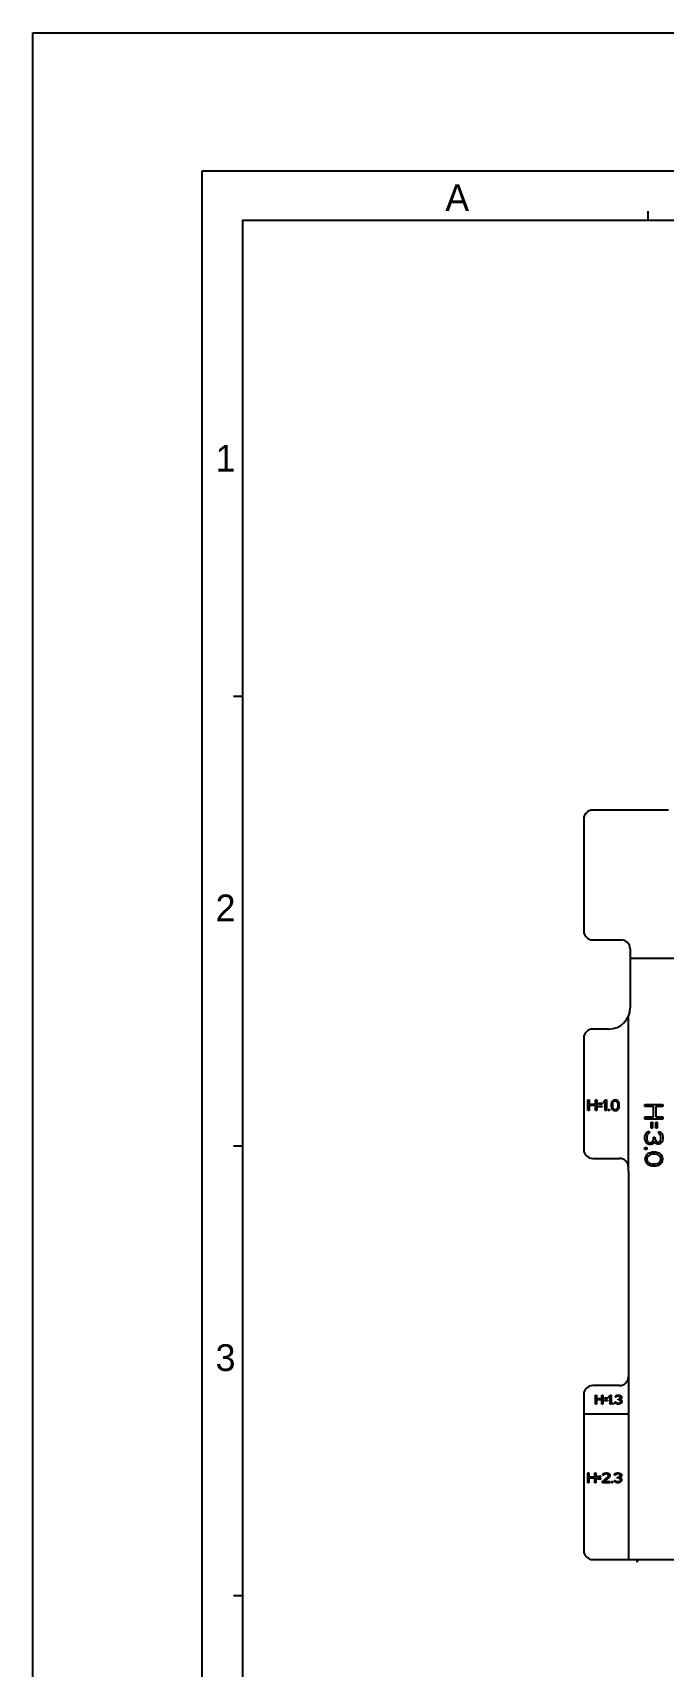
# Model space of a CAD drawing. Header units: millimetres. Extents: x 0 to 420, y 0 to 297.
# Drawn here: x 0 to 70.7, y 113.9 to 297 of the extents above; entities that cross this region are included whole.
import ezdxf

# ---------------------------------------------------------------- set-up
doc = ezdxf.new("R2010")
doc.units = ezdxf.units.MM
doc.header["$LTSCALE"] = 23.1
doc.layers.get('0').update_dxf_attribs({"linetype": 'CONTINUOUS'})
doc.layers.add('ASSEM_MEM', color=7, linetype='CONTINUOUS')
doc.styles.add('TEXTSTYLE_2', font='txt')

msp = doc.modelspace()

# ---------------------------------------------------------------- linework, layer by layer
at = {"color": 7, "linetype": 'CONTINUOUS'}
for p, q in [((0, 0), (0, 297)), ((0, 297), (420, 297))]:
    msp.add_line(p, q, dxfattribs=at)
at = {"color": 4, "linetype": 'CONTINUOUS'}
for p, q in [((19, 15.5), (19, 281.5)), ((19, 281.5), (401, 281.5)), ((69, 276), (69, 277)), ((23.5, 276), (23.5, 21)), ((23.5, 276), (396, 276)), ((23.5, 222.6), (22.5, 222.6)), ((23.5, 172.2), (22.5, 172.2)), ((23.5, 121.8), (22.5, 121.8))]:
    msp.add_line(p, q, dxfattribs=at)
at = {"layer": 'ASSEM_MEM', "color": 7, "linetype": 'CONTINUOUS'}
for p, q in [((61.77, 208.87), (61.77, 196.32)), ((71.27, 209.87), (62.77, 209.87)), ((62.77, 195.32), (65.97, 195.32)), ((66.97, 194.32), (66.97, 187.72)), ((64.57, 185.32), (62.77, 185.32)), ((61.77, 184.32), (61.77, 171.82)), ((62.77, 170.82), (65.77, 170.82)), ((66.77, 169.39), (66.77, 146.37)), ((65.77, 145.37), (62.77, 145.37)), ((61.77, 144.37), (61.77, 126.87)), ((62.77, 125.87), (73.26, 125.87))]:
    msp.add_line(p, q, dxfattribs=at)
at = {"layer": 'ASSEM_MEM', "color": 4, "linetype": 'CONTINUOUS'}
for p, q in [((66.97, 193.27), (91.68, 193.27)), ((66.77, 169.39), (66.77, 186.76)), ((62.22, 176.18), (62.22, 177.38)), ((62.22, 177.38), (62.37, 177.38)), ((62.37, 176.18), (62.22, 176.18)), ((62.37, 177.38), (62.37, 176.9)), ((62.37, 176.9), (63.07, 176.9)), ((62.37, 176.74), (62.37, 176.18)), ((63.07, 176.74), (62.37, 176.74)), ((63.07, 176.9), (63.07, 177.38)), ((63.07, 177.38), (63.22, 177.38)), ((63.07, 176.18), (63.07, 176.74)), ((63.22, 176.18), (63.07, 176.18)), ((63.22, 177.38), (63.22, 176.18)), ((63.42, 176.9), (63.42, 177)), ((63.42, 177), (63.82, 177)), ((63.82, 176.9), (63.42, 176.9)), ((63.42, 176.59), (63.42, 176.69)), ((63.42, 176.69), (63.82, 176.69)), ((63.82, 176.59), (63.42, 176.59)), ((63.82, 177), (63.82, 176.9)), ((63.82, 176.69), (63.82, 176.59)), ((64.02, 177.2), (64.17, 177.38)), ((64.02, 177), (64.02, 177.2)), ((64.17, 177.18), (64.02, 177)), ((64.17, 177.38), (64.32, 177.38)), ((64.17, 176.18), (64.17, 177.18)), ((64.32, 176.18), (64.17, 176.18)), ((64.32, 177.38), (64.32, 176.18)), ((64.52, 176.18), (64.52, 176.31)), ((64.52, 176.31), (64.64, 176.31)), ((64.64, 176.18), (64.52, 176.18)), ((64.64, 176.31), (64.64, 176.18)), ((64.87, 177.02), (64.84, 176.9)), ((64.84, 176.9), (64.84, 176.67)), ((64.84, 176.67), (64.87, 176.54)), ((64.89, 177.1), (64.87, 177.02)), ((64.87, 176.54), (64.89, 176.46)), ((64.94, 177.2), (64.89, 177.1)), ((64.89, 176.46), (64.94, 176.36)), ((65.02, 177.28), (64.94, 177.2)), ((64.94, 176.36), (65.02, 176.28)), ((64.99, 177.02), (64.97, 176.87)), ((64.97, 176.87), (64.97, 176.69)), ((64.97, 176.69), (64.99, 176.54)), ((65.09, 177.18), (64.99, 177.02)), ((64.99, 176.54), (65.09, 176.38)), ((65.14, 177.35), (65.02, 177.28)), ((65.02, 176.28), (65.14, 176.21)), ((65.17, 177.23), (65.09, 177.18)), ((65.09, 176.38), (65.17, 176.33)), ((65.29, 177.38), (65.14, 177.35)), ((65.14, 176.21), (65.29, 176.18)), ((65.29, 177.25), (65.17, 177.23)), ((65.17, 176.33), (65.29, 176.31)), ((65.44, 177.35), (65.29, 177.38)), ((65.42, 177.23), (65.29, 177.25)), ((65.29, 176.31), (65.42, 176.33)), ((65.29, 176.18), (65.44, 176.21)), ((65.49, 177.18), (65.42, 177.23)), ((65.42, 176.33), (65.49, 176.38)), ((65.57, 177.28), (65.44, 177.35)), ((65.44, 176.21), (65.57, 176.28)), ((65.59, 177.02), (65.49, 177.18)), ((65.49, 176.38), (65.59, 176.54)), ((65.64, 177.2), (65.57, 177.28)), ((65.57, 176.28), (65.64, 176.36)), ((65.62, 176.87), (65.59, 177.02)), ((65.59, 176.54), (65.62, 176.69)), ((65.62, 176.69), (65.62, 176.87)), ((65.69, 177.1), (65.64, 177.2)), ((65.64, 176.36), (65.69, 176.46)), ((65.72, 177.02), (65.69, 177.1)), ((65.69, 176.46), (65.72, 176.54)), ((65.74, 176.9), (65.72, 177.02)), ((65.72, 176.54), (65.74, 176.67)), ((65.74, 176.67), (65.74, 176.9)), ((68.63, 176.63), (68.63, 176.88)), ((68.63, 176.88), (70.63, 176.88)), ((69.57, 176.63), (68.63, 176.63)), ((69.57, 175.47), (69.57, 176.63)), ((69.83, 176.63), (69.83, 175.47)), ((70.63, 176.63), (69.83, 176.63)), ((70.63, 176.88), (70.63, 176.63)), ((68.63, 175.22), (68.63, 175.47)), ((68.63, 175.47), (69.57, 175.47)), ((70.63, 175.22), (68.63, 175.22)), ((69.32, 174.22), (69.32, 174.88)), ((69.32, 174.88), (69.49, 174.88)), ((69.49, 174.22), (69.32, 174.22)), ((69.49, 174.88), (69.49, 174.22)), ((69.83, 175.47), (70.63, 175.47)), ((69.83, 174.22), (69.83, 174.88)), ((69.83, 174.88), (70, 174.88)), ((70, 174.22), (69.83, 174.22)), ((70, 174.88), (70, 174.22)), ((70.63, 175.47), (70.63, 175.22)), ((68.63, 173.3), (68.68, 173.47)), ((68.63, 172.97), (68.63, 173.3)), ((68.68, 172.8), (68.63, 172.97)), ((68.68, 173.47), (68.76, 173.63)), ((68.76, 172.63), (68.68, 172.8)), ((68.76, 173.63), (68.85, 173.76)), ((68.85, 172.51), (68.76, 172.63)), ((68.85, 173.76), (68.98, 173.84)), ((68.89, 173.47), (68.85, 173.26)), ((68.85, 173.26), (68.85, 173.01)), ((68.85, 173.01), (68.89, 172.8)), ((68.98, 172.42), (68.85, 172.51)), ((68.93, 173.55), (68.89, 173.47)), ((68.89, 172.8), (68.93, 172.72)), ((69.02, 173.63), (68.93, 173.55)), ((68.93, 172.72), (69.02, 172.63)), ((68.98, 173.84), (69.1, 173.88)), ((69.1, 172.38), (68.98, 172.42)), ((69.1, 173.67), (69.02, 173.63)), ((69.02, 172.63), (69.1, 172.59)), ((69.1, 173.88), (69.1, 173.67)), ((69.1, 172.59), (69.27, 172.59)), ((69.27, 172.38), (69.1, 172.38)), ((69.27, 172.59), (69.44, 172.67)), ((69.44, 172.42), (69.27, 172.38)), ((69.44, 172.67), (69.53, 172.8)), ((69.57, 172.51), (69.44, 172.42)), ((69.53, 172.8), (69.57, 173.05)), ((69.57, 173.05), (69.57, 173.22)), ((69.57, 173.22), (69.74, 173.22)), ((69.66, 172.72), (69.57, 172.51)), ((69.78, 172.55), (69.66, 172.72)), ((69.74, 173.22), (69.74, 173.05)), ((69.74, 173.05), (69.83, 172.8)), ((69.91, 172.47), (69.78, 172.55)), ((69.83, 172.8), (69.91, 172.72)), ((69.91, 172.72), (70.08, 172.63)), ((70.08, 172.42), (69.91, 172.47)), ((70.08, 172.63), (70.17, 172.63)), ((70.17, 172.42), (70.08, 172.42)), ((70.17, 173.63), (70.17, 173.84)), ((70.17, 173.84), (70.34, 173.8)), ((70.29, 173.55), (70.17, 173.63)), ((70.17, 172.63), (70.29, 172.72)), ((70.34, 172.47), (70.17, 172.42)), ((70.38, 173.42), (70.29, 173.55)), ((70.29, 172.72), (70.38, 172.84)), ((70.34, 173.8), (70.51, 173.63)), ((70.51, 172.63), (70.34, 172.47)), ((70.42, 173.22), (70.38, 173.42)), ((70.38, 172.84), (70.42, 173.05)), ((70.42, 173.05), (70.42, 173.22)), ((70.51, 173.63), (70.59, 173.47)), ((70.59, 172.8), (70.51, 172.63)), ((70.59, 173.47), (70.63, 173.17)), ((70.63, 173.09), (70.59, 172.8)), ((70.63, 173.17), (70.63, 173.09)), ((68.63, 171.84), (68.63, 172.05)), ((68.63, 172.05), (68.85, 172.05)), ((68.85, 171.84), (68.63, 171.84)), ((68.68, 171.01), (68.63, 170.76)), ((68.63, 170.76), (68.68, 170.51)), ((68.8, 171.22), (68.68, 171.01)), ((68.68, 170.51), (68.8, 170.3)), ((68.93, 171.34), (68.8, 171.22)), ((68.8, 170.3), (68.93, 170.17)), ((68.85, 172.05), (68.85, 171.84)), ((68.89, 170.97), (68.85, 170.76)), ((68.85, 170.76), (68.89, 170.55)), ((68.98, 171.09), (68.89, 170.97)), ((68.89, 170.55), (68.98, 170.42)), ((69.1, 171.42), (68.93, 171.34)), ((69.23, 171.26), (68.98, 171.09)), ((68.98, 170.42), (69.23, 170.26)), ((69.23, 171.47), (69.1, 171.42)), ((69.44, 171.51), (69.23, 171.47)), ((69.49, 171.3), (69.23, 171.26)), ((69.83, 171.51), (69.44, 171.51)), ((69.78, 171.3), (69.49, 171.3)), ((70.04, 171.26), (69.78, 171.3)), ((70.04, 171.47), (69.83, 171.51)), ((70.17, 171.42), (70.04, 171.47)), ((70.29, 171.09), (70.04, 171.26)), ((70.04, 170.26), (70.29, 170.42)), ((70.34, 171.34), (70.17, 171.42)), ((70.38, 170.97), (70.29, 171.09)), ((70.29, 170.42), (70.38, 170.55)), ((70.46, 171.22), (70.34, 171.34)), ((70.34, 170.17), (70.46, 170.3)), ((70.42, 170.76), (70.38, 170.97)), ((70.38, 170.55), (70.42, 170.76)), ((70.59, 171.01), (70.46, 171.22)), ((70.46, 170.3), (70.59, 170.51)), ((70.63, 170.76), (70.59, 171.01)), ((70.59, 170.51), (70.63, 170.76)), ((68.93, 170.17), (69.1, 170.09)), ((69.1, 170.09), (69.23, 170.05)), ((69.23, 170.26), (69.49, 170.22)), ((69.23, 170.05), (69.44, 170.01)), ((69.44, 170.01), (69.83, 170.01)), ((69.49, 170.22), (69.78, 170.22)), ((69.78, 170.22), (70.04, 170.26)), ((69.83, 170.01), (70.04, 170.05)), ((70.04, 170.05), (70.17, 170.09)), ((70.17, 170.09), (70.34, 170.17)), ((66.77, 146.37), (66.77, 125.87)), ((63.08, 143.3), (63.08, 144.3)), ((63.08, 144.3), (63.21, 144.3)), ((63.21, 143.3), (63.08, 143.3)), ((63.21, 144.3), (63.21, 143.9)), ((63.21, 143.9), (63.79, 143.9)), ((63.21, 143.77), (63.21, 143.3)), ((63.79, 143.77), (63.21, 143.77)), ((63.79, 143.9), (63.79, 144.3)), ((63.79, 144.3), (63.92, 144.3)), ((63.79, 143.3), (63.79, 143.77)), ((63.92, 143.3), (63.79, 143.3)), ((63.92, 144.3), (63.92, 143.3)), ((64.08, 143.9), (64.08, 143.98)), ((64.08, 143.98), (64.42, 143.98)), ((64.42, 143.9), (64.08, 143.9)), ((64.08, 143.64), (64.08, 143.73)), ((64.08, 143.73), (64.42, 143.73)), ((64.42, 143.64), (64.08, 143.64)), ((64.42, 143.98), (64.42, 143.9)), ((64.42, 143.73), (64.42, 143.64)), ((64.58, 144.15), (64.71, 144.3)), ((64.58, 143.98), (64.58, 144.15)), ((64.71, 144.13), (64.58, 143.98)), ((64.71, 144.3), (64.83, 144.3)), ((64.71, 143.3), (64.71, 144.13)), ((64.83, 143.3), (64.71, 143.3)), ((64.83, 144.3), (64.83, 143.3)), ((65, 143.3), (65, 143.41)), ((65, 143.41), (65.11, 143.41)), ((65.11, 143.3), (65, 143.3)), ((65.11, 143.41), (65.11, 143.3)), ((65.29, 143.47), (65.27, 143.54)), ((65.27, 143.54), (65.38, 143.54)), ((65.29, 144.07), (65.31, 144.15)), ((65.4, 144.07), (65.29, 144.07)), ((65.33, 143.41), (65.29, 143.47)), ((65.31, 144.15), (65.4, 144.24)), ((65.4, 143.37), (65.33, 143.41)), ((65.38, 143.54), (65.4, 143.49)), ((65.4, 144.24), (65.48, 144.28)), ((65.44, 144.13), (65.4, 144.07)), ((65.4, 143.49), (65.44, 143.45)), ((65.48, 143.32), (65.4, 143.37)), ((65.5, 144.17), (65.44, 144.13)), ((65.44, 143.45), (65.48, 143.43)), ((65.48, 144.28), (65.63, 144.3)), ((65.48, 143.43), (65.58, 143.41)), ((65.56, 143.3), (65.48, 143.32)), ((65.61, 144.19), (65.5, 144.17)), ((65.73, 143.3), (65.56, 143.3)), ((65.58, 143.41), (65.71, 143.41)), ((65.69, 144.19), (65.61, 144.19)), ((65.61, 143.77), (65.61, 143.85)), ((65.61, 143.85), (65.69, 143.85)), ((65.69, 143.77), (65.61, 143.77)), ((65.63, 144.3), (65.67, 144.3)), ((65.67, 144.3), (65.81, 144.28)), ((65.79, 144.17), (65.69, 144.19)), ((65.69, 143.85), (65.81, 143.9)), ((65.81, 143.75), (65.69, 143.77)), ((65.71, 143.41), (65.81, 143.43)), ((65.81, 143.32), (65.73, 143.3)), ((65.86, 144.13), (65.79, 144.17)), ((65.81, 144.28), (65.9, 144.24)), ((65.81, 143.9), (65.86, 143.94)), ((65.88, 143.71), (65.81, 143.75)), ((65.81, 143.43), (65.86, 143.45)), ((65.9, 143.37), (65.81, 143.32)), ((65.9, 144.07), (65.86, 144.13)), ((65.86, 143.94), (65.9, 144.02)), ((65.94, 143.88), (65.86, 143.81)), ((65.86, 143.81), (65.96, 143.77)), ((65.86, 143.45), (65.9, 143.49)), ((65.92, 143.62), (65.88, 143.71)), ((65.9, 144.24), (65.98, 144.15)), ((65.9, 144.02), (65.9, 144.07)), ((65.9, 143.49), (65.92, 143.54)), ((65.96, 143.41), (65.9, 143.37)), ((65.92, 143.54), (65.92, 143.62)), ((65.98, 143.94), (65.94, 143.88)), ((65.96, 143.77), (66, 143.71)), ((66, 143.47), (65.96, 143.41)), ((65.98, 144.15), (66, 144.07)), ((66, 144.02), (65.98, 143.94)), ((66, 144.07), (66, 144.02)), ((66, 143.71), (66.02, 143.62)), ((66.02, 143.54), (66, 143.47)), ((66.02, 143.62), (66.02, 143.54)), ((66.77, 142.17), (61.77, 142.17)), ((62.22, 134.48), (62.22, 135.58)), ((62.22, 135.58), (62.35, 135.58)), ((62.35, 135.58), (62.35, 135.14)), ((63, 135.14), (63, 135.58)), ((63, 135.58), (63.13, 135.58)), ((63.13, 135.58), (63.13, 134.48)), ((63.91, 135.42), (64, 135.51)), ((64, 135.51), (64.1, 135.56)), ((64.1, 135.56), (64.26, 135.58)), ((64.26, 135.58), (64.35, 135.58)), ((64.35, 135.58), (64.49, 135.56)), ((64.49, 135.56), (64.58, 135.51)), ((64.58, 135.51), (64.67, 135.42)), ((65.22, 135.42), (65.31, 135.51)), ((65.31, 135.51), (65.4, 135.56)), ((65.4, 135.56), (65.56, 135.58)), ((65.56, 135.58), (65.61, 135.58)), ((65.61, 135.58), (65.77, 135.56)), ((65.77, 135.56), (65.86, 135.51)), ((65.86, 135.51), (65.95, 135.42)), ((62.35, 134.48), (62.22, 134.48)), ((62.35, 135.14), (63, 135.14)), ((62.35, 135), (62.35, 134.48)), ((63, 135), (62.35, 135)), ((63, 134.48), (63, 135)), ((63.13, 134.48), (63, 134.48)), ((63.32, 135.14), (63.32, 135.23)), ((63.32, 135.23), (63.68, 135.23)), ((63.68, 135.14), (63.32, 135.14)), ((63.32, 134.86), (63.32, 134.95)), ((63.32, 134.95), (63.68, 134.95)), ((63.68, 134.86), (63.32, 134.86)), ((63.68, 135.23), (63.68, 135.14)), ((63.68, 134.95), (63.68, 134.86)), ((63.87, 134.6), (64.51, 135.18)), ((63.87, 134.48), (63.87, 134.6)), ((64.69, 134.48), (63.87, 134.48)), ((63.89, 135.32), (63.91, 135.42)), ((64, 135.32), (63.89, 135.32)), ((64.05, 135.39), (64, 135.32)), ((64.12, 135.44), (64.05, 135.39)), ((64.62, 135.11), (64.05, 134.6)), ((64.05, 134.6), (64.69, 134.6)), ((64.23, 135.46), (64.12, 135.44)), ((64.33, 135.46), (64.23, 135.46)), ((64.44, 135.44), (64.33, 135.46)), ((64.51, 135.39), (64.44, 135.44)), ((64.55, 135.32), (64.51, 135.39)), ((64.51, 135.18), (64.55, 135.28)), ((64.55, 135.28), (64.55, 135.32)), ((64.67, 135.18), (64.62, 135.11)), ((64.67, 135.42), (64.69, 135.32)), ((64.69, 135.28), (64.67, 135.18)), ((64.69, 135.32), (64.69, 135.28)), ((64.69, 134.6), (64.69, 134.48)), ((64.88, 134.48), (64.88, 134.6)), ((64.88, 134.6), (64.99, 134.6)), ((64.99, 134.48), (64.88, 134.48)), ((64.99, 134.6), (64.99, 134.48)), ((65.2, 134.67), (65.17, 134.74)), ((65.17, 134.74), (65.29, 134.74)), ((65.2, 135.32), (65.22, 135.42)), ((65.31, 135.32), (65.2, 135.32)), ((65.24, 134.6), (65.2, 134.67)), ((65.31, 134.55), (65.24, 134.6)), ((65.29, 134.74), (65.31, 134.69)), ((65.36, 135.39), (65.31, 135.32)), ((65.31, 134.69), (65.36, 134.64)), ((65.4, 134.5), (65.31, 134.55)), ((65.43, 135.44), (65.36, 135.39)), ((65.36, 134.64), (65.4, 134.62)), ((65.4, 134.62), (65.52, 134.6)), ((65.49, 134.48), (65.4, 134.5)), ((65.54, 135.46), (65.43, 135.44)), ((65.68, 134.48), (65.49, 134.48)), ((65.52, 134.6), (65.65, 134.6)), ((65.63, 135.46), (65.54, 135.46)), ((65.54, 135), (65.54, 135.09)), ((65.54, 135.09), (65.63, 135.09)), ((65.63, 135), (65.54, 135)), ((65.75, 135.44), (65.63, 135.46)), ((65.63, 135.09), (65.77, 135.14)), ((65.77, 134.97), (65.63, 135)), ((65.65, 134.6), (65.77, 134.62)), ((65.77, 134.5), (65.68, 134.48)), ((65.81, 135.39), (65.75, 135.44)), ((65.77, 135.14), (65.81, 135.18)), ((65.84, 134.93), (65.77, 134.97)), ((65.77, 134.62), (65.81, 134.64)), ((65.86, 134.55), (65.77, 134.5)), ((65.86, 135.32), (65.81, 135.39)), ((65.81, 135.18), (65.86, 135.28)), ((65.91, 135.11), (65.81, 135.04)), ((65.81, 135.04), (65.93, 135)), ((65.81, 134.64), (65.86, 134.69)), ((65.88, 134.83), (65.84, 134.93)), ((65.86, 135.28), (65.86, 135.32)), ((65.86, 134.69), (65.88, 134.74)), ((65.93, 134.6), (65.86, 134.55)), ((65.88, 134.74), (65.88, 134.83)), ((65.95, 135.18), (65.91, 135.11)), ((65.93, 135), (65.98, 134.93)), ((65.98, 134.67), (65.93, 134.6)), ((65.95, 135.42), (65.98, 135.32)), ((65.98, 135.28), (65.95, 135.18)), ((65.98, 135.32), (65.98, 135.28)), ((65.98, 134.93), (66, 134.83)), ((66, 134.74), (65.98, 134.67)), ((66, 134.83), (66, 134.74))]:
    msp.add_line(p, q, dxfattribs=at)
msp.add_circle((67.77, 125.67), 0.05, dxfattribs=at)
at = {"layer": 'ASSEM_MEM', "color": 7, "linetype": 'CONTINUOUS'}
for centre, radius, start, end in [((62.77, 208.87), 1, 90, 180), ((62.77, 196.32), 1, 180, 270), ((65.97, 194.32), 1, 0, 90), ((64.57, 187.72), 2.4, 270, 360), ((62.77, 184.32), 1, 90, 180), ((62.77, 171.82), 1, 180, 270), ((65.77, 169.82), 1, 0, 90), ((62.77, 144.37), 1, 90, 180), ((65.77, 146.37), 1, 270, 360), ((62.77, 126.87), 1, 180, 270)]:
    msp.add_arc(centre, radius, start, end, dxfattribs=at)

# ---------------------------------------------------------------- texts
at = {"color": 2, "linetype": 'CONTINUOUS', "char_height": 3, "width": 3, "attachment_point": 1, "line_spacing_factor": 0.9, "style": 'TEXTSTYLE_2'}
for s, insert in [('A', (46.25, 280)), ('1', (20.5, 250.8)), ('2', (20.5, 200.4)), ('3', (20.5, 150))]:
    msp.add_mtext(s, dxfattribs=dict(at, insert=insert))

doc.saveas('drawing.dxf')
